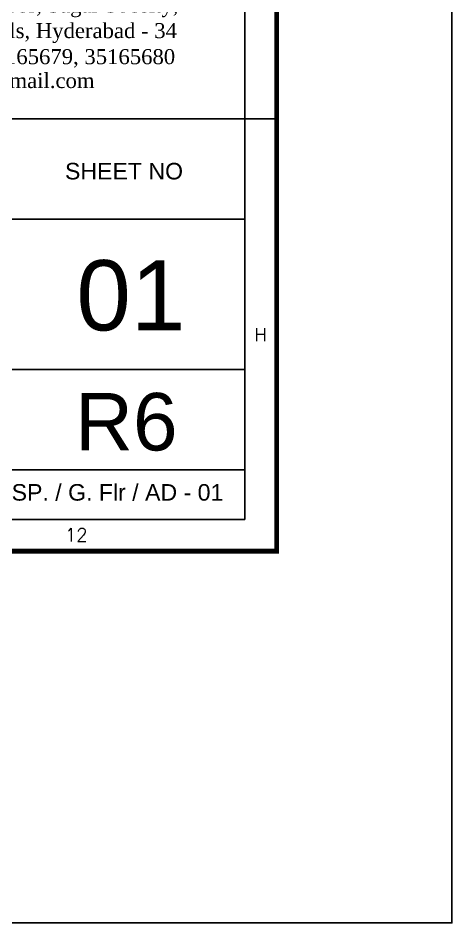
# Model space of a CAD drawing. Extents: x 6345096 to 6738923, y -6490958 to -6305885.
# Drawn here: x 6720379 to 6738923, y -6490958 to -6452318 of the extents above; entities that cross this region are included whole.
import ezdxf
from ezdxf.enums import TextEntityAlignment as Align

# ---------------------------------------------------------------- set-up
doc = ezdxf.new("R2010")
doc.units = 0
doc.header["$LTSCALE"] = 600
doc.header["$MEASUREMENT"] = 0
doc.layers.get('0').update_dxf_attribs({"linetype": 'CONTINUOUS'})
for name, color, linetype in [('joinery', 7, 'CONTINUOUS'), ('TITLE', 7, 'CONTINUOUS'), ('Walls', 7, 'CONTINUOUS')]:
    doc.layers.add(name, color=color, linetype=linetype)
doc.styles.add('ARIAL', font='arial.ttf')
doc.styles.add('ROMANS', font='romans.shx')
doc.styles.add('TNR', font='times.ttf')

# ---------------------------------------------------------------- blocks, each defined once
blk = doc.blocks.new('A$C7FCA54B7')
at = {"layer": 'TITLE'}
h = blk.add_hatch(color=8, dxfattribs=at)
h.dxf.hatch_style = 1
h.paths.add_polyline_path([(-3013, 717), (-4010, -234), (-2480, -1807), (-2828, -2101), (-2972, -2223), (-3371, -2560), (-4102, -1759), (-5495, -3080), (-186, -3080), (-186, 1772), (-1702, 414), (-2115, 834), (-2612, 328)])
h.paths.add_polyline_path([(-2750, 187), (-3219, -290), (-1692, -1827), (-2349, -2483), (-2597, -2238), (-2124, -1830), (-3702, -268), (-3005, 416)], flags=16)
h.paths.add_polyline_path([(-2567, 284), (-2110, 749), (-1255, -120), (-1393, -255), (-2090, 449), (-2420, 142)], flags=16)
h.paths.add_polyline_path([(-2703, 145), (-2558, 15), (-2855, -261), (-1234, -1835), (-2360, -2906), (-2802, -2414), (-2647, -2280), (-2351, -2573), (-1596, -1819), (-3123, -282)], flags=16)
h.paths.add_polyline_path([(-2503, -34), (-2344, -177), (-2225, -47), (-2368, 91), (-2080, 358), (-1393, -335), (-1176, -121), (-1659, 370), (-249, 1632), (-249, -3037), (-5372, -3037), (-4265, -1988), (-3410, -2938), (-2849, -2454), (-2365, -2994), (-1139, -1828), (-2750, -263)], flags=16)
h.paths.add_polyline_path([(-3040, -1799), (-3258, -1999), (-3020, -2264), (-2972, -2223), (-3175, -1997), (-3049, -1882), (-2828, -2101), (-2778, -2059)], flags=0)
h = blk.add_hatch(color=8, dxfattribs=at)
h.dxf.hatch_style = 1
h.paths.add_polyline_path([(-3040, -1799), (-3258, -1999), (-3020, -2264), (-2972, -2223), (-3175, -1997), (-3049, -1882), (-2828, -2101), (-2778, -2059)])
at = {"layer": 'TITLE', "color": 8}
for p, q in [((-186, 1772), (-1702, 414)), ((-249, 1632), (-1659, 370)), ((-249, 1632), (-249, -3037)), ((-186, 1772), (-186, -3080)), ((-2115, 834), (-2612, 328)), ((-1702, 414), (-2115, 834)), ((-4010, -234), (-3013, 717)), ((-3013, 717), (-2612, 328)), ((-2110, 749), (-2567, 284)), ((-1255, -120), (-2110, 749)), ((-3005, 416), (-3702, -268)), ((-2750, 187), (-3005, 416)), ((-2567, 284), (-2420, 142)), ((-2090, 449), (-2420, 142)), ((-2080, 358), (-2368, 91)), ((-1393, -255), (-2090, 449)), ((-1393, -335), (-2080, 358)), ((-1176, -121), (-1659, 370)), ((-2750, 187), (-3219, -290)), ((-2703, 145), (-3123, -282)), ((-2558, 15), (-2855, -261)), ((-2558, 15), (-2703, 145)), ((-2368, 91), (-2225, -47)), ((-2480, -1807), (-4010, -234)), ((-3702, -268), (-2124, -1830)), ((-2855, -261), (-1234, -1835)), ((-2503, -34), (-2750, -263)), ((-2750, -263), (-1139, -1828)), ((-2344, -177), (-2503, -34)), ((-2225, -47), (-2344, -177)), ((-1255, -120), (-1393, -255)), ((-1176, -121), (-1393, -335)), ((-1692, -1827), (-3219, -290)), ((-1596, -1819), (-3123, -282)), ((-5495, -3080), (-4102, -1759)), ((-4102, -1759), (-3371, -2560)), ((-3258, -1999), (-3040, -1799)), ((-3175, -1997), (-3049, -1882)), ((-3049, -1882), (-2828, -2101)), ((-3040, -1799), (-2778, -2059)), ((-2828, -2101), (-2480, -1807)), ((-2124, -1830), (-2597, -2238)), ((-1139, -1828), (-2365, -2994)), ((-1234, -1835), (-2360, -2906)), ((-2351, -2573), (-1596, -1819)), ((-2349, -2483), (-1692, -1827)), ((-5372, -3037), (-4265, -1988)), ((-3410, -2938), (-4265, -1988)), ((-3020, -2264), (-3258, -1999)), ((-2972, -2223), (-3175, -1997)), ((-2972, -2223), (-2828, -2101)), ((-3371, -2560), (-2972, -2223)), ((-2647, -2280), (-2802, -2414)), ((-2360, -2906), (-2802, -2414)), ((-2647, -2280), (-2351, -2573)), ((-2597, -2238), (-2349, -2483)), ((-2849, -2454), (-3410, -2938)), ((-2365, -2994), (-2849, -2454)), ((-186, -3080), (-5495, -3080)), ((-249, -3037), (-5372, -3037))]:
    blk.add_line(p, q, dxfattribs=at)
at = {"layer": 'TITLE', "color": 5, "style": 'TNR', "width": 1}
blk.add_text('S.S.CONSULTANTS', height=869.81, dxfattribs=at).set_placement((0, 897))
at = {"layer": 'TITLE', "color": 150, "style": 'TNR', "width": 1}
blk.add_text('PROJECT  CONSULTANTS', height=633.3, dxfattribs=at).set_placement((0, 0))
at = {"layer": 'TITLE', "style": 'TNR', "width": 1}
for s, height, p in [('Plot No:48, Second Floor, Sagar Soceity,', 449.64, (0, -826)), ('Road No:2, Banjarahills, Hyderabad - 34', 450.31, (0, -1599)), ('Ph: 040 35165677, 35165679, 35165680', 450.31, (0, -2379)), ('email : sscons3699@gmail.com', 450.31, (0, -3094))]:
    blk.add_text(s, height=height, dxfattribs=at).set_placement(p)
blk = doc.blocks.new('A$C66962185')
at = {"layer": 'TITLE'}
for q in [(360.704, -140930.66), (2.142, -141176.034)]:
    blk.add_line((360.704, -141176.034), q, dxfattribs=at)
at = {"layer": 'TITLE', "color": 7}
blk.add_line((363, -141147.084), (360.704, -141147.084), dxfattribs=at)
at = {"layer": 'TITLE', "color": 7, "const_width": 0.355}
blk.add_lwpolyline([(363, -140928.365), (363, -141178.329), (0, -141178.329), (0, -140928.365)], close=True, dxfattribs=at)
at = {"layer": 'TITLE', "color": 7, "style": 'ROMANS'}
blk.add_text('H', height=0.952, dxfattribs=at).set_placement((361.828, -141162.682), align=Align.MIDDLE)
at = {"layer": 'TITLE', "color": 0, "style": 'ROMANS'}
blk.add_text('12', height=0.9515, dxfattribs=at).set_placement((348.514, -141177.147), align=Align.MIDDLE)

msp = doc.modelspace()

# ---------------------------------------------------------------- linework, layer by layer
msp.add_lwpolyline([(6345095.701, -6305885.378), (6738922.997, -6305885.378), (6738922.997, -6490957.702), (6345095.701, -6490957.702)], close=True)
at = {"layer": 'joinery', "color": 7}
msp.add_line((6719988.387, -6467326.736, 2.785), (6730073.928, -6467326.736, 2.785), dxfattribs=at)
at = {"layer": 'TITLE'}
for p, q in [((6700642.244, -6456614.713, 2.785), (6730064.526, -6456614.713, 2.785)), ((6700642.244, -6460899.522, 2.785), (6730064.526, -6460899.522, 2.785)), ((6700642.244, -6471611.545, 2.785), (6730064.526, -6471611.545, 2.785))]:
    msp.add_line(p, q, dxfattribs=at)

# ---------------------------------------------------------------- block references
at = {"layer": 'TITLE', "xscale": 591.1993025634438, "yscale": 591.1992967342958, "zscale": 591.1992984640067}
msp.add_blockref('A$C66962185', (6516825.698, 76989441.817, 2.785), dxfattribs=at)
at = {"layer": 'Walls', "xscale": 1.425911139696836, "yscale": 1.425911139696836, "zscale": 1.425911139696836}
msp.add_blockref('A$C7FCA54B7', (6711252.309, -6450893.461, 2.506), dxfattribs=at)

# ---------------------------------------------------------------- texts
at = {"layer": 'TITLE', "color": 7, "style": 'ARIAL', "width": 1}
for s, height, p in [('SHEET NO', 706.559, (6722384.786, -6459208.315, 2.785)), ('DRG.NO : SS / TSMSIDC / SIDDIPET / HOSP. / G. Flr / AD - 01', 706.55904, (6701075.721, -6472925.054, 2.785))]:
    msp.add_text(s, height=height, dxfattribs=at).set_placement(p)
at = {"layer": 'TITLE', "color": 7, "style": 'ARIAL'}
msp.add_text('01', height=3000, dxfattribs=at).set_placement((6722870.789, -6465656.066, 2.785))
at = {"layer": 'TITLE', "color": 10, "style": 'ARIAL'}
msp.add_text('R6', height=2453.6378, dxfattribs=at).set_placement((6722816.319, -6470781.319, 2.367))

doc.saveas('drawing.dxf')
